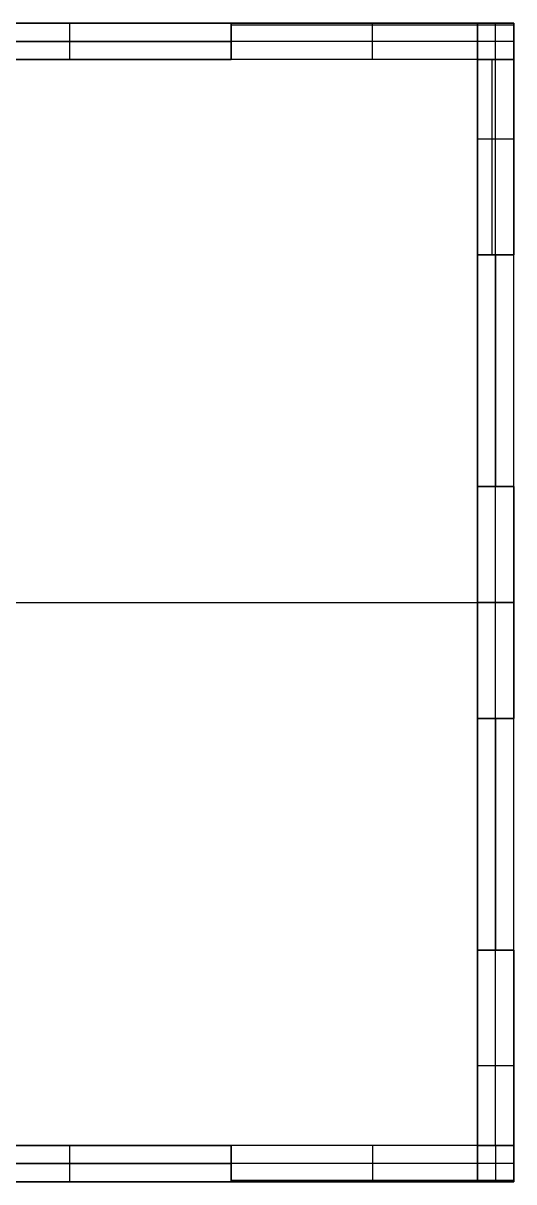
# Model space of a CAD drawing. Header units: millimetres. Extents: x -9556 to -1947, y -3269 to 306.
# Drawn here: x -7765.9 to -7644.4, y 0 to 287 of the extents above; entities that cross this region are included whole.
import ezdxf

# ---------------------------------------------------------------- set-up
doc = ezdxf.new("R2010")
doc.units = ezdxf.units.MM
doc.header["$MEASUREMENT"] = 0
doc.layers.add('2 TRAY TROLLEY$ASSEMBLED$DOUBLE BOX', color=7, linetype='Continuous', true_color=0x000000)

msp = doc.modelspace()

# ---------------------------------------------------------------- linework, layer by layer
at = {"layer": '2 TRAY TROLLEY$ASSEMBLED$DOUBLE BOX', "color": 6, "true_color": 0xff00ff}
for p, q in [((-7653.37, 287, 283.5), (-7985.37, 287, 283.5)), ((-7679.37, 278, 109), (-7679.37, 287, 109)), ((-7653.37, 287, 415.86), (-7653.37, 278, 415.86)), ((-7653.37, 287, 364.71), (-7653.37, 278, 364.71)), ((-7653.37, 287, 313.57), (-7653.37, 278, 313.57)), ((-7653.37, 287, 262.43), (-7653.37, 278, 262.43)), ((-7653.37, 287, 211.29), (-7653.37, 278, 211.29)), ((-7653.37, 287, 160.14), (-7653.37, 278, 160.14)), ((-7653.37, 278, 390.29), (-7653.37, 287, 390.29)), ((-7653.37, 278, 288), (-7653.37, 287, 288)), ((-7653.37, 278, 185.71), (-7653.37, 287, 185.71)), ((-7648.87, 278, 415.86), (-7648.87, 287, 415.86)), ((-7648.87, 278, 364.71), (-7648.87, 287, 364.71)), ((-7648.87, 278, 313.57), (-7648.87, 287, 313.57)), ((-7648.87, 278, 262.43), (-7648.87, 287, 262.43)), ((-7648.87, 278, 211.29), (-7648.87, 287, 211.29)), ((-7648.87, 278, 160.14), (-7648.87, 287, 160.14)), ((-7644.37, 287, 467), (-7644.37, 278, 467)), ((-7714.37, 286.57, 109), (-7644.37, 286.57, 109)), ((-7653.37, 278, 283.5), (-7985.37, 278, 283.5)), ((-7653.37, 9, 283.5), (-7985.37, 9, 283.5)), ((-7679.37, 9, 109), (-7679.37, 0, 109)), ((-7653.37, 0, 415.86), (-7653.37, 9, 415.86)), ((-7653.37, 0, 364.71), (-7653.37, 9, 364.71)), ((-7653.37, 0, 313.57), (-7653.37, 9, 313.57)), ((-7653.37, 0, 262.43), (-7653.37, 9, 262.43)), ((-7653.37, 0, 211.29), (-7653.37, 9, 211.29)), ((-7653.37, 0, 160.14), (-7653.37, 9, 160.14)), ((-7653.37, 9, 390.29), (-7653.37, 0, 390.29)), ((-7653.37, 9, 288), (-7653.37, 0, 288)), ((-7653.37, 9, 185.71), (-7653.37, 0, 185.71)), ((-7648.87, 9, 415.86), (-7648.87, 0, 415.86)), ((-7648.87, 9, 364.71), (-7648.87, 0, 364.71)), ((-7648.87, 9, 313.57), (-7648.87, 0, 313.57)), ((-7648.87, 9, 262.43), (-7648.87, 0, 262.43)), ((-7648.87, 9, 211.29), (-7648.87, 0, 211.29)), ((-7648.87, 9, 160.14), (-7648.87, 0, 160.14)), ((-7644.37, 0, 467), (-7644.37, 9, 467)), ((-7653.37, 0, 283.5), (-7985.37, 0, 283.5)), ((-7714.37, 0.43, 109), (-7644.37, 0.43, 109))]:
    msp.add_line(p, q, dxfattribs=at)
at = {"layer": '2 TRAY TROLLEY$ASSEMBLED$DOUBLE BOX', "color": 5, "true_color": 0x0000ff}
for p, q in [((-7653.37, 287, 262.43), (-7653.37, 287, 313.57)), ((-7653.37, 287, 364.71), (-7653.37, 287, 415.86)), ((-7653.37, 287, 160.14), (-7653.37, 287, 211.29)), ((-7644.37, 287, 283.5), (-7653.37, 287, 283.5)), ((-7648.87, 287, 211.29), (-7648.87, 287, 160.14)), ((-7648.87, 287, 313.57), (-7648.87, 287, 262.43)), ((-7648.87, 287, 415.86), (-7648.87, 287, 364.71)), ((-7644.37, 287, 262.43), (-7644.37, 287, 313.57)), ((-7644.37, 287, 364.71), (-7644.37, 287, 415.86)), ((-7644.37, 287, 160.14), (-7644.37, 287, 211.29)), ((-7653.37, 278, 467), (-7653.37, 9, 467)), ((-7644.37, 278, 236.86), (-7653.37, 278, 236.86)), ((-7644.37, 278, 339.14), (-7653.37, 278, 339.14)), ((-7644.37, 278, 441.43), (-7653.37, 278, 441.43)), ((-7644.37, 278, 134.57), (-7653.37, 278, 134.57)), ((-7649.86, 278, 109), (-7649.86, 229.6, 109)), ((-7648.87, 9, 467), (-7648.87, 278, 467)), ((-7644.37, 9, 467), (-7644.37, 278, 467)), ((-7644.37, 258.3, 109), (-7653.37, 258.3, 109)), ((-7653.37, 172.2, 100), (-7653.37, 229.6, 100)), ((-7648.87, 229.6, 100), (-7648.87, 172.2, 100)), ((-7644.37, 172.2, 100), (-7644.37, 229.6, 100)), ((-7644.37, 143.5, 109), (-7653.37, 143.5, 109)), ((-7644.37, 143.5, 467), (-7653.37, 143.5, 467)), ((-7653.37, 57.4, 100), (-7653.37, 114.8, 100)), ((-7648.87, 114.8, 100), (-7648.87, 57.4, 100)), ((-7644.37, 57.4, 100), (-7644.37, 114.8, 100)), ((-7644.37, 28.7, 109), (-7653.37, 28.7, 109)), ((-7653.37, 9, 441.43), (-7644.37, 9, 441.43)), ((-7653.37, 9, 339.14), (-7644.37, 9, 339.14)), ((-7653.37, 9, 236.86), (-7644.37, 9, 236.86)), ((-7653.37, 9, 134.57), (-7644.37, 9, 134.57)), ((-7653.37, 0, 415.86), (-7653.37, 0, 364.71)), ((-7653.37, 0, 313.57), (-7653.37, 0, 262.43)), ((-7653.37, 0, 211.29), (-7653.37, 0, 160.14)), ((-7644.37, 0, 283.5), (-7653.37, 0, 283.5)), ((-7648.87, 0, 364.71), (-7648.87, 0, 415.86)), ((-7648.87, 0, 262.43), (-7648.87, 0, 313.57)), ((-7648.87, 0, 160.14), (-7648.87, 0, 211.29)), ((-7644.37, 0, 364.71), (-7644.37, 0, 415.86)), ((-7644.37, 0, 262.43), (-7644.37, 0, 313.57)), ((-7644.37, 0, 160.14), (-7644.37, 0, 211.29))]:
    msp.add_line(p, q, dxfattribs=at)
at = {"layer": '2 TRAY TROLLEY$ASSEMBLED$DOUBLE BOX', "color": 96, "true_color": 0x007f00}
for p, q in [((-7644.37, 287, 109), (-7644.37, 287, 100)), ((-7714.37, 282.5, 109), (-7714.37, 282.5, 100)), ((-7749.37, 278, 109), (-7749.37, 278, 100)), ((-7714.37, 278, 100), (-7714.37, 278, 109)), ((-7653.37, 229.6, 100), (-7653.37, 229.6, 109)), ((-7648.87, 229.6, 109), (-7648.87, 229.6, 100)), ((-7653.37, 200.9, 109), (-7653.37, 200.9, 100)), ((-7653.37, 172.2, 109), (-7653.37, 172.2, 100)), ((-7648.87, 172.2, 109), (-7648.87, 172.2, 100)), ((-7994.37, 143.5, 100), (-7644.37, 143.5, 100)), ((-7994.37, 143.5, 109), (-7644.37, 143.5, 109)), ((-7644.37, 143.5, 100), (-7644.37, 143.5, 109)), ((-7653.37, 114.8, 100), (-7653.37, 114.8, 109)), ((-7648.87, 114.8, 109), (-7648.87, 114.8, 100)), ((-7653.37, 86.1, 109), (-7653.37, 86.1, 100)), ((-7653.37, 57.4, 109), (-7653.37, 57.4, 100)), ((-7648.87, 57.4, 109), (-7648.87, 57.4, 100)), ((-7749.37, 9, 109), (-7749.37, 9, 100)), ((-7714.37, 9, 100), (-7714.37, 9, 109)), ((-7714.37, 4.5, 109), (-7714.37, 4.5, 100)), ((-7644.37, 0, 109), (-7644.37, 0, 100))]:
    msp.add_line(p, q, dxfattribs=at)
at = {"layer": '2 TRAY TROLLEY$ASSEMBLED$DOUBLE BOX', "color": 6, "true_color": 0xff00ff}
for points in [[(-7994.37, 287, 467), (-7819.37, 287, 467), (-7644.37, 287, 467)], [(-7714.37, 287, 100), (-7749.37, 287, 100), (-7784.37, 287, 100)], [(-7754.37, 287, 422), (-7754.37, 282.5, 422), (-7754.37, 278, 422)], [(-7714.37, 287, 100), (-7714.37, 282.5, 100), (-7714.37, 278, 100)], [(-7714.37, 287, 109), (-7714.37, 287, 104.5), (-7714.37, 287, 100)], [(-7714.37, 287, 109), (-7679.37, 287, 109), (-7644.37, 287, 109)], [(-7714.37, 278, 109), (-7714.37, 282.5, 109), (-7714.37, 287, 109)], [(-7644.37, 287, 415.86), (-7648.87, 287, 415.86), (-7653.37, 287, 415.86)], [(-7653.37, 287, 415.86), (-7653.37, 287, 390.29), (-7653.37, 287, 364.71)], [(-7653.37, 287, 364.71), (-7648.87, 287, 364.71), (-7644.37, 287, 364.71)], [(-7644.37, 287, 313.57), (-7648.87, 287, 313.57), (-7653.37, 287, 313.57)], [(-7653.37, 287, 313.57), (-7653.37, 287, 288), (-7653.37, 287, 262.43)], [(-7653.37, 287, 262.43), (-7648.87, 287, 262.43), (-7644.37, 287, 262.43)], [(-7644.37, 287, 211.29), (-7648.87, 287, 211.29), (-7653.37, 287, 211.29)], [(-7653.37, 287, 211.29), (-7653.37, 287, 185.71), (-7653.37, 287, 160.14)], [(-7653.37, 287, 160.14), (-7648.87, 287, 160.14), (-7644.37, 287, 160.14)], [(-7644.37, 287, 467), (-7644.37, 287, 441.43), (-7644.37, 287, 415.86)], [(-7644.37, 278, 364.71), (-7644.37, 282.5, 364.71), (-7644.37, 287, 364.71)], [(-7644.37, 287, 415.86), (-7644.37, 282.5, 415.86), (-7644.37, 278, 415.86)], [(-7644.37, 287, 364.71), (-7644.37, 287, 339.14), (-7644.37, 287, 313.57)], [(-7644.37, 278, 262.43), (-7644.37, 282.5, 262.43), (-7644.37, 287, 262.43)], [(-7644.37, 287, 313.57), (-7644.37, 282.5, 313.57), (-7644.37, 278, 313.57)], [(-7644.37, 287, 262.43), (-7644.37, 287, 236.86), (-7644.37, 287, 211.29)], [(-7644.37, 278, 160.14), (-7644.37, 282.5, 160.14), (-7644.37, 287, 160.14)], [(-7644.37, 287, 211.29), (-7644.37, 282.5, 211.29), (-7644.37, 278, 211.29)], [(-7644.37, 287, 160.14), (-7644.37, 287, 134.57), (-7644.37, 287, 109)], [(-7644.37, 287, 109), (-7644.37, 282.5, 109), (-7644.37, 278, 109)], [(-7714.37, 286.57, 109), (-7714.37, 286.57, 104.5), (-7714.37, 286.57, 100)], [(-7644.37, 282.5, 467), (-7819.37, 282.5, 467), (-7994.37, 282.5, 467)], [(-7784.37, 282.5, 100), (-7749.37, 282.5, 100), (-7714.37, 282.5, 100)], [(-7644.37, 282.5, 415.86), (-7644.37, 282.5, 441.43), (-7644.37, 282.5, 467)], [(-7644.37, 282.5, 313.57), (-7644.37, 282.5, 339.14), (-7644.37, 282.5, 364.71)], [(-7644.37, 282.5, 211.29), (-7644.37, 282.5, 236.86), (-7644.37, 282.5, 262.43)], [(-7644.37, 282.5, 109), (-7644.37, 282.5, 134.57), (-7644.37, 282.5, 160.14)], [(-7644.37, 278, 467), (-7819.37, 278, 467), (-7994.37, 278, 467)], [(-7714.37, 278, 100), (-7749.37, 278, 100), (-7784.37, 278, 100)], [(-7714.37, 278, 100), (-7714.37, 278, 104.5), (-7714.37, 278, 109)], [(-7644.37, 278, 109), (-7679.37, 278, 109), (-7714.37, 278, 109)], [(-7653.37, 278, 415.86), (-7648.87, 278, 415.86), (-7644.37, 278, 415.86)], [(-7653.37, 278, 364.71), (-7653.37, 278, 390.29), (-7653.37, 278, 415.86)], [(-7644.37, 278, 364.71), (-7648.87, 278, 364.71), (-7653.37, 278, 364.71)], [(-7653.37, 278, 313.57), (-7648.87, 278, 313.57), (-7644.37, 278, 313.57)], [(-7653.37, 278, 262.43), (-7653.37, 278, 288), (-7653.37, 278, 313.57)], [(-7644.37, 278, 262.43), (-7648.87, 278, 262.43), (-7653.37, 278, 262.43)], [(-7653.37, 278, 211.29), (-7648.87, 278, 211.29), (-7644.37, 278, 211.29)], [(-7653.37, 278, 160.14), (-7653.37, 278, 185.71), (-7653.37, 278, 211.29)], [(-7644.37, 278, 160.14), (-7648.87, 278, 160.14), (-7653.37, 278, 160.14)], [(-7644.37, 278, 415.86), (-7644.37, 278, 441.43), (-7644.37, 278, 467)], [(-7644.37, 278, 313.57), (-7644.37, 278, 339.14), (-7644.37, 278, 364.71)], [(-7644.37, 278, 211.29), (-7644.37, 278, 236.86), (-7644.37, 278, 262.43)], [(-7644.37, 278, 109), (-7644.37, 278, 134.57), (-7644.37, 278, 160.14)], [(-7644.37, 9, 467), (-7819.37, 9, 467), (-7994.37, 9, 467)], [(-7714.37, 9, 100), (-7749.37, 9, 100), (-7784.37, 9, 100)], [(-7754.37, 9, 422), (-7754.37, 4.5, 422), (-7754.37, 0, 422)], [(-7714.37, 9, 100), (-7714.37, 9, 104.5), (-7714.37, 9, 109)], [(-7644.37, 9, 109), (-7679.37, 9, 109), (-7714.37, 9, 109)], [(-7714.37, 0, 100), (-7714.37, 4.5, 100), (-7714.37, 9, 100)], [(-7714.37, 9, 109), (-7714.37, 4.5, 109), (-7714.37, 0, 109)], [(-7653.37, 9, 415.86), (-7648.87, 9, 415.86), (-7644.37, 9, 415.86)], [(-7653.37, 9, 364.71), (-7653.37, 9, 390.29), (-7653.37, 9, 415.86)], [(-7644.37, 9, 364.71), (-7648.87, 9, 364.71), (-7653.37, 9, 364.71)], [(-7653.37, 9, 313.57), (-7648.87, 9, 313.57), (-7644.37, 9, 313.57)], [(-7653.37, 9, 262.43), (-7653.37, 9, 288), (-7653.37, 9, 313.57)], [(-7644.37, 9, 262.43), (-7648.87, 9, 262.43), (-7653.37, 9, 262.43)], [(-7653.37, 9, 211.29), (-7648.87, 9, 211.29), (-7644.37, 9, 211.29)], [(-7653.37, 9, 160.14), (-7653.37, 9, 185.71), (-7653.37, 9, 211.29)], [(-7644.37, 9, 160.14), (-7648.87, 9, 160.14), (-7653.37, 9, 160.14)], [(-7644.37, 9, 364.71), (-7644.37, 4.5, 364.71), (-7644.37, 0, 364.71)], [(-7644.37, 0, 415.86), (-7644.37, 4.5, 415.86), (-7644.37, 9, 415.86)], [(-7644.37, 9, 415.86), (-7644.37, 9, 441.43), (-7644.37, 9, 467)], [(-7644.37, 9, 262.43), (-7644.37, 4.5, 262.43), (-7644.37, 0, 262.43)], [(-7644.37, 0, 313.57), (-7644.37, 4.5, 313.57), (-7644.37, 9, 313.57)], [(-7644.37, 9, 313.57), (-7644.37, 9, 339.14), (-7644.37, 9, 364.71)], [(-7644.37, 9, 160.14), (-7644.37, 4.5, 160.14), (-7644.37, 0, 160.14)], [(-7644.37, 0, 211.29), (-7644.37, 4.5, 211.29), (-7644.37, 9, 211.29)], [(-7644.37, 9, 211.29), (-7644.37, 9, 236.86), (-7644.37, 9, 262.43)], [(-7644.37, 0, 109), (-7644.37, 4.5, 109), (-7644.37, 9, 109)], [(-7644.37, 9, 109), (-7644.37, 9, 134.57), (-7644.37, 9, 160.14)], [(-7644.37, 4.5, 467), (-7819.37, 4.5, 467), (-7994.37, 4.5, 467)], [(-7784.37, 4.5, 100), (-7749.37, 4.5, 100), (-7714.37, 4.5, 100)], [(-7644.37, 4.5, 415.86), (-7644.37, 4.5, 441.43), (-7644.37, 4.5, 467)], [(-7644.37, 4.5, 313.57), (-7644.37, 4.5, 339.14), (-7644.37, 4.5, 364.71)], [(-7644.37, 4.5, 211.29), (-7644.37, 4.5, 236.86), (-7644.37, 4.5, 262.43)], [(-7644.37, 4.5, 109), (-7644.37, 4.5, 134.57), (-7644.37, 4.5, 160.14)], [(-7994.37, 0, 467), (-7819.37, 0, 467), (-7644.37, 0, 467)], [(-7714.37, 0, 100), (-7749.37, 0, 100), (-7784.37, 0, 100)], [(-7714.37, 0.43, 109), (-7714.37, 0.43, 104.5), (-7714.37, 0.43, 100)], [(-7714.37, 0, 109), (-7714.37, 0, 104.5), (-7714.37, 0, 100)], [(-7714.37, 0, 109), (-7679.37, 0, 109), (-7644.37, 0, 109)], [(-7644.37, 0, 415.86), (-7648.87, 0, 415.86), (-7653.37, 0, 415.86)], [(-7653.37, 0, 415.86), (-7653.37, 0, 390.29), (-7653.37, 0, 364.71)], [(-7653.37, 0, 364.71), (-7648.87, 0, 364.71), (-7644.37, 0, 364.71)], [(-7644.37, 0, 313.57), (-7648.87, 0, 313.57), (-7653.37, 0, 313.57)], [(-7653.37, 0, 313.57), (-7653.37, 0, 288), (-7653.37, 0, 262.43)], [(-7653.37, 0, 262.43), (-7648.87, 0, 262.43), (-7644.37, 0, 262.43)], [(-7644.37, 0, 211.29), (-7648.87, 0, 211.29), (-7653.37, 0, 211.29)], [(-7653.37, 0, 211.29), (-7653.37, 0, 185.71), (-7653.37, 0, 160.14)], [(-7653.37, 0, 160.14), (-7648.87, 0, 160.14), (-7644.37, 0, 160.14)], [(-7644.37, 0, 467), (-7644.37, 0, 441.43), (-7644.37, 0, 415.86)], [(-7644.37, 0, 364.71), (-7644.37, 0, 339.14), (-7644.37, 0, 313.57)], [(-7644.37, 0, 262.43), (-7644.37, 0, 236.86), (-7644.37, 0, 211.29)], [(-7644.37, 0, 160.14), (-7644.37, 0, 134.57), (-7644.37, 0, 109)]]:
    msp.add_open_spline(points, degree=2, dxfattribs=at)
for points, weights, knots in [([(-7769.37, 287, 407), (-7754.37, 287, 407), (-7754.37, 287, 422), (-7754.37, 287, 437), (-7769.37, 287, 437)], [1, 0.707106781187, 1, 0.707106851018, 0.999999860338], [187.12389, 187.12389, 187.12389, 210.685838, 210.685838, 234.24778, 234.24778, 234.24778]), ([(-7769.37, 278, 437), (-7754.37, 278, 437), (-7754.37, 278, 422), (-7754.37, 278, 407), (-7769.37, 278, 407)], [0.999999860338, 0.707106851018, 1, 0.707106781187, 1], [-234.24778, -234.24778, -234.24778, -210.685838, -210.685838, -187.12389, -187.12389, -187.12389]), ([(-7769.37, 9, 407), (-7754.37, 9, 407), (-7754.37, 9, 422), (-7754.37, 9, 437), (-7769.37, 9, 437)], [0.999999860338, 0.707106851018, 1, 0.707106851018, 0.999999860338], [187.12389, 187.12389, 187.12389, 210.685835, 210.685835, 234.24778, 234.24778, 234.24778]), ([(-7769.37, 0, 437), (-7754.37, 0, 437), (-7754.37, 0, 422), (-7754.37, 0, 407), (-7769.37, 0, 407)], [0.999999860338, 0.707106851018, 1, 0.707106851018, 0.999999860338], [-234.24778, -234.24778, -234.24778, -210.685835, -210.685835, -187.12389, -187.12389, -187.12389])]:
    msp.add_rational_spline(points, weights, degree=2, knots=knots, dxfattribs=at)
at = {"layer": '2 TRAY TROLLEY$ASSEMBLED$DOUBLE BOX', "color": 96, "true_color": 0x007f00}
for points in [[(-7644.37, 287, 100), (-7679.37, 287, 100), (-7714.37, 287, 100)], [(-7714.37, 278, 100), (-7714.37, 282.5, 100), (-7714.37, 287, 100)], [(-7714.37, 287, 100), (-7714.37, 287, 104.5), (-7714.37, 287, 109)], [(-7714.37, 287, 109), (-7714.37, 282.5, 109), (-7714.37, 278, 109)], [(-7714.37, 287, 109), (-7679.37, 287, 109), (-7644.37, 287, 109)], [(-7644.37, 287, 104.5), (-7679.37, 287, 104.5), (-7714.37, 287, 104.5)], [(-7644.37, 287, 109), (-7644.37, 258.3, 109), (-7644.37, 229.6, 109)], [(-7644.37, 229.6, 100), (-7644.37, 258.3, 100), (-7644.37, 287, 100)], [(-7644.37, 229.6, 104.5), (-7644.37, 258.3, 104.5), (-7644.37, 287, 104.5)], [(-7784.37, 278, 100), (-7749.37, 278, 100), (-7714.37, 278, 100)], [(-7714.37, 278, 109), (-7749.37, 278, 109), (-7784.37, 278, 109)], [(-7653.37, 229.6, 100), (-7653.37, 200.9, 100), (-7653.37, 172.2, 100)], [(-7644.37, 229.6, 100), (-7648.87, 229.6, 100), (-7653.37, 229.6, 100)], [(-7653.37, 172.2, 109), (-7653.37, 200.9, 109), (-7653.37, 229.6, 109)], [(-7653.37, 229.6, 109), (-7648.87, 229.6, 109), (-7644.37, 229.6, 109)], [(-7644.37, 229.6, 100), (-7644.37, 229.6, 104.5), (-7644.37, 229.6, 109)], [(-7653.37, 172.2, 100), (-7648.87, 172.2, 100), (-7644.37, 172.2, 100)], [(-7644.37, 172.2, 109), (-7648.87, 172.2, 109), (-7653.37, 172.2, 109)], [(-7644.37, 114.8, 100), (-7644.37, 143.5, 100), (-7644.37, 172.2, 100)], [(-7644.37, 172.2, 100), (-7644.37, 172.2, 104.5), (-7644.37, 172.2, 109)], [(-7644.37, 172.2, 109), (-7644.37, 143.5, 109), (-7644.37, 114.8, 109)], [(-7644.37, 114.8, 104.5), (-7644.37, 143.5, 104.5), (-7644.37, 172.2, 104.5)], [(-7653.37, 114.8, 100), (-7653.37, 86.1, 100), (-7653.37, 57.4, 100)], [(-7644.37, 114.8, 100), (-7648.87, 114.8, 100), (-7653.37, 114.8, 100)], [(-7653.37, 57.4, 109), (-7653.37, 86.1, 109), (-7653.37, 114.8, 109)], [(-7653.37, 114.8, 109), (-7648.87, 114.8, 109), (-7644.37, 114.8, 109)], [(-7644.37, 114.8, 100), (-7644.37, 114.8, 104.5), (-7644.37, 114.8, 109)], [(-7653.37, 57.4, 100), (-7648.87, 57.4, 100), (-7644.37, 57.4, 100)], [(-7644.37, 57.4, 109), (-7648.87, 57.4, 109), (-7653.37, 57.4, 109)], [(-7644.37, 0, 100), (-7644.37, 28.7, 100), (-7644.37, 57.4, 100)], [(-7644.37, 57.4, 100), (-7644.37, 57.4, 104.5), (-7644.37, 57.4, 109)], [(-7644.37, 57.4, 109), (-7644.37, 28.7, 109), (-7644.37, 0, 109)], [(-7644.37, 0, 104.5), (-7644.37, 28.7, 104.5), (-7644.37, 57.4, 104.5)], [(-7714.37, 9, 100), (-7749.37, 9, 100), (-7784.37, 9, 100)], [(-7784.37, 9, 109), (-7749.37, 9, 109), (-7714.37, 9, 109)], [(-7714.37, 0, 100), (-7714.37, 4.5, 100), (-7714.37, 9, 100)], [(-7714.37, 9, 109), (-7714.37, 4.5, 109), (-7714.37, 0, 109)], [(-7644.37, 0, 109), (-7679.37, 0, 109), (-7714.37, 0, 109)], [(-7714.37, 0, 100), (-7714.37, 0, 104.5), (-7714.37, 0, 109)], [(-7714.37, 0, 100), (-7679.37, 0, 100), (-7644.37, 0, 100)], [(-7714.37, 0, 104.5), (-7679.37, 0, 104.5), (-7644.37, 0, 104.5)]]:
    msp.add_open_spline(points, degree=2, dxfattribs=at)
at = {"layer": '2 TRAY TROLLEY$ASSEMBLED$DOUBLE BOX', "color": 5, "true_color": 0x0000ff}
for points in [[(-7653.37, 287, 262.43), (-7648.87, 287, 262.43), (-7644.37, 287, 262.43)], [(-7644.37, 287, 211.29), (-7648.87, 287, 211.29), (-7653.37, 287, 211.29)], [(-7653.37, 278, 262.43), (-7653.37, 282.5, 262.43), (-7653.37, 287, 262.43)], [(-7653.37, 287, 211.29), (-7653.37, 282.5, 211.29), (-7653.37, 278, 211.29)], [(-7653.37, 278, 364.71), (-7653.37, 282.5, 364.71), (-7653.37, 287, 364.71)], [(-7653.37, 287, 313.57), (-7653.37, 282.5, 313.57), (-7653.37, 278, 313.57)], [(-7653.37, 287, 364.71), (-7648.87, 287, 364.71), (-7644.37, 287, 364.71)], [(-7644.37, 287, 313.57), (-7648.87, 287, 313.57), (-7653.37, 287, 313.57)], [(-7653.37, 287, 415.86), (-7653.37, 282.5, 415.86), (-7653.37, 278, 415.86)], [(-7644.37, 287, 415.86), (-7648.87, 287, 415.86), (-7653.37, 287, 415.86)], [(-7653.37, 287, 160.14), (-7648.87, 287, 160.14), (-7644.37, 287, 160.14)], [(-7653.37, 278, 160.14), (-7653.37, 282.5, 160.14), (-7653.37, 287, 160.14)], [(-7653.37, 0, 283.5), (-7653.37, 143.5, 283.5), (-7653.37, 287, 283.5)], [(-7644.37, 287, 262.43), (-7644.37, 282.5, 262.43), (-7644.37, 278, 262.43)], [(-7644.37, 278, 211.29), (-7644.37, 282.5, 211.29), (-7644.37, 287, 211.29)], [(-7644.37, 287, 364.71), (-7644.37, 282.5, 364.71), (-7644.37, 278, 364.71)], [(-7644.37, 278, 313.57), (-7644.37, 282.5, 313.57), (-7644.37, 287, 313.57)], [(-7644.37, 278, 415.86), (-7644.37, 282.5, 415.86), (-7644.37, 287, 415.86)], [(-7644.37, 287, 160.14), (-7644.37, 282.5, 160.14), (-7644.37, 278, 160.14)], [(-7644.37, 0, 283.5), (-7644.37, 143.5, 283.5), (-7644.37, 287, 283.5)], [(-7653.37, 278, 262.43), (-7653.37, 278, 236.86), (-7653.37, 278, 211.29)], [(-7644.37, 278, 262.43), (-7648.87, 278, 262.43), (-7653.37, 278, 262.43)], [(-7653.37, 278, 211.29), (-7648.87, 278, 211.29), (-7644.37, 278, 211.29)], [(-7653.37, 278, 364.71), (-7653.37, 278, 339.14), (-7653.37, 278, 313.57)], [(-7644.37, 278, 364.71), (-7648.87, 278, 364.71), (-7653.37, 278, 364.71)], [(-7653.37, 278, 313.57), (-7648.87, 278, 313.57), (-7644.37, 278, 313.57)], [(-7653.37, 278, 467), (-7653.37, 278, 441.43), (-7653.37, 278, 415.86)], [(-7644.37, 278, 467), (-7648.87, 278, 467), (-7653.37, 278, 467)], [(-7653.37, 278, 415.86), (-7648.87, 278, 415.86), (-7644.37, 278, 415.86)], [(-7653.37, 278, 109), (-7648.87, 278, 109), (-7644.37, 278, 109)], [(-7653.37, 278, 160.14), (-7653.37, 278, 134.57), (-7653.37, 278, 109)], [(-7653.37, 278, 109), (-7653.37, 253.8, 109), (-7653.37, 229.6, 109)], [(-7644.37, 278, 160.14), (-7648.87, 278, 160.14), (-7653.37, 278, 160.14)], [(-7644.37, 229.6, 109), (-7644.37, 253.8, 109), (-7644.37, 278, 109)], [(-7644.37, 278, 211.29), (-7644.37, 278, 236.86), (-7644.37, 278, 262.43)], [(-7644.37, 278, 313.57), (-7644.37, 278, 339.14), (-7644.37, 278, 364.71)], [(-7644.37, 278, 415.86), (-7644.37, 278, 441.43), (-7644.37, 278, 467)], [(-7644.37, 278, 109), (-7644.37, 278, 134.57), (-7644.37, 278, 160.14)], [(-7644.37, 229.6, 100), (-7648.87, 229.6, 100), (-7653.37, 229.6, 100)], [(-7653.37, 229.6, 100), (-7653.37, 229.6, 104.5), (-7653.37, 229.6, 109)], [(-7653.37, 229.6, 109), (-7648.87, 229.6, 109), (-7644.37, 229.6, 109)], [(-7649.86, 229.6, 109), (-7649.86, 229.6, 104.5), (-7649.86, 229.6, 100)], [(-7644.37, 229.6, 109), (-7644.37, 229.6, 104.5), (-7644.37, 229.6, 100)], [(-7653.37, 172.2, 100), (-7648.87, 172.2, 100), (-7644.37, 172.2, 100)], [(-7653.37, 172.2, 109), (-7653.37, 172.2, 104.5), (-7653.37, 172.2, 100)], [(-7653.37, 172.2, 109), (-7653.37, 143.5, 109), (-7653.37, 114.8, 109)], [(-7644.37, 172.2, 109), (-7648.87, 172.2, 109), (-7653.37, 172.2, 109)], [(-7644.37, 172.2, 100), (-7644.37, 172.2, 104.5), (-7644.37, 172.2, 109)], [(-7644.37, 114.8, 109), (-7644.37, 143.5, 109), (-7644.37, 172.2, 109)], [(-7653.37, 143.5, 109), (-7653.37, 143.5, 288), (-7653.37, 143.5, 467)], [(-7644.37, 143.5, 109), (-7644.37, 143.5, 288), (-7644.37, 143.5, 467)], [(-7644.37, 114.8, 100), (-7648.87, 114.8, 100), (-7653.37, 114.8, 100)], [(-7653.37, 114.8, 100), (-7653.37, 114.8, 104.5), (-7653.37, 114.8, 109)], [(-7653.37, 114.8, 109), (-7648.87, 114.8, 109), (-7644.37, 114.8, 109)], [(-7644.37, 114.8, 109), (-7644.37, 114.8, 104.5), (-7644.37, 114.8, 100)], [(-7653.37, 57.4, 100), (-7648.87, 57.4, 100), (-7644.37, 57.4, 100)], [(-7653.37, 57.4, 109), (-7653.37, 57.4, 104.5), (-7653.37, 57.4, 100)], [(-7653.37, 57.4, 109), (-7653.37, 33.2, 109), (-7653.37, 9, 109)], [(-7644.37, 57.4, 109), (-7648.87, 57.4, 109), (-7653.37, 57.4, 109)], [(-7644.37, 57.4, 100), (-7644.37, 57.4, 104.5), (-7644.37, 57.4, 109)], [(-7644.37, 9, 109), (-7644.37, 33.2, 109), (-7644.37, 57.4, 109)], [(-7653.37, 9, 467), (-7648.87, 9, 467), (-7644.37, 9, 467)], [(-7653.37, 9, 415.86), (-7653.37, 4.5, 415.86), (-7653.37, 0, 415.86)], [(-7653.37, 9, 415.86), (-7653.37, 9, 441.43), (-7653.37, 9, 467)], [(-7644.37, 9, 415.86), (-7648.87, 9, 415.86), (-7653.37, 9, 415.86)], [(-7653.37, 9, 313.57), (-7653.37, 4.5, 313.57), (-7653.37, 0, 313.57)], [(-7653.37, 0, 364.71), (-7653.37, 4.5, 364.71), (-7653.37, 9, 364.71)], [(-7653.37, 9, 313.57), (-7653.37, 9, 339.14), (-7653.37, 9, 364.71)], [(-7644.37, 9, 313.57), (-7648.87, 9, 313.57), (-7653.37, 9, 313.57)], [(-7653.37, 9, 364.71), (-7648.87, 9, 364.71), (-7644.37, 9, 364.71)], [(-7653.37, 9, 211.29), (-7653.37, 4.5, 211.29), (-7653.37, 0, 211.29)], [(-7653.37, 0, 262.43), (-7653.37, 4.5, 262.43), (-7653.37, 9, 262.43)], [(-7653.37, 9, 211.29), (-7653.37, 9, 236.86), (-7653.37, 9, 262.43)], [(-7644.37, 9, 211.29), (-7648.87, 9, 211.29), (-7653.37, 9, 211.29)], [(-7653.37, 9, 262.43), (-7648.87, 9, 262.43), (-7644.37, 9, 262.43)], [(-7653.37, 0, 160.14), (-7653.37, 4.5, 160.14), (-7653.37, 9, 160.14)], [(-7653.37, 9, 109), (-7653.37, 9, 134.57), (-7653.37, 9, 160.14)], [(-7644.37, 9, 109), (-7648.87, 9, 109), (-7653.37, 9, 109)], [(-7653.37, 9, 160.14), (-7648.87, 9, 160.14), (-7644.37, 9, 160.14)], [(-7644.37, 0, 415.86), (-7644.37, 4.5, 415.86), (-7644.37, 9, 415.86)], [(-7644.37, 9, 467), (-7644.37, 9, 441.43), (-7644.37, 9, 415.86)], [(-7644.37, 0, 313.57), (-7644.37, 4.5, 313.57), (-7644.37, 9, 313.57)], [(-7644.37, 9, 364.71), (-7644.37, 4.5, 364.71), (-7644.37, 0, 364.71)], [(-7644.37, 9, 364.71), (-7644.37, 9, 339.14), (-7644.37, 9, 313.57)], [(-7644.37, 0, 211.29), (-7644.37, 4.5, 211.29), (-7644.37, 9, 211.29)], [(-7644.37, 9, 262.43), (-7644.37, 4.5, 262.43), (-7644.37, 0, 262.43)], [(-7644.37, 9, 262.43), (-7644.37, 9, 236.86), (-7644.37, 9, 211.29)], [(-7644.37, 9, 160.14), (-7644.37, 4.5, 160.14), (-7644.37, 0, 160.14)], [(-7644.37, 9, 160.14), (-7644.37, 9, 134.57), (-7644.37, 9, 109)], [(-7653.37, 0, 415.86), (-7648.87, 0, 415.86), (-7644.37, 0, 415.86)], [(-7653.37, 0, 313.57), (-7648.87, 0, 313.57), (-7644.37, 0, 313.57)], [(-7644.37, 0, 364.71), (-7648.87, 0, 364.71), (-7653.37, 0, 364.71)], [(-7653.37, 0, 211.29), (-7648.87, 0, 211.29), (-7644.37, 0, 211.29)], [(-7644.37, 0, 262.43), (-7648.87, 0, 262.43), (-7653.37, 0, 262.43)], [(-7644.37, 0, 160.14), (-7648.87, 0, 160.14), (-7653.37, 0, 160.14)]]:
    msp.add_open_spline(points, degree=2, dxfattribs=at)

doc.saveas('drawing.dxf')
